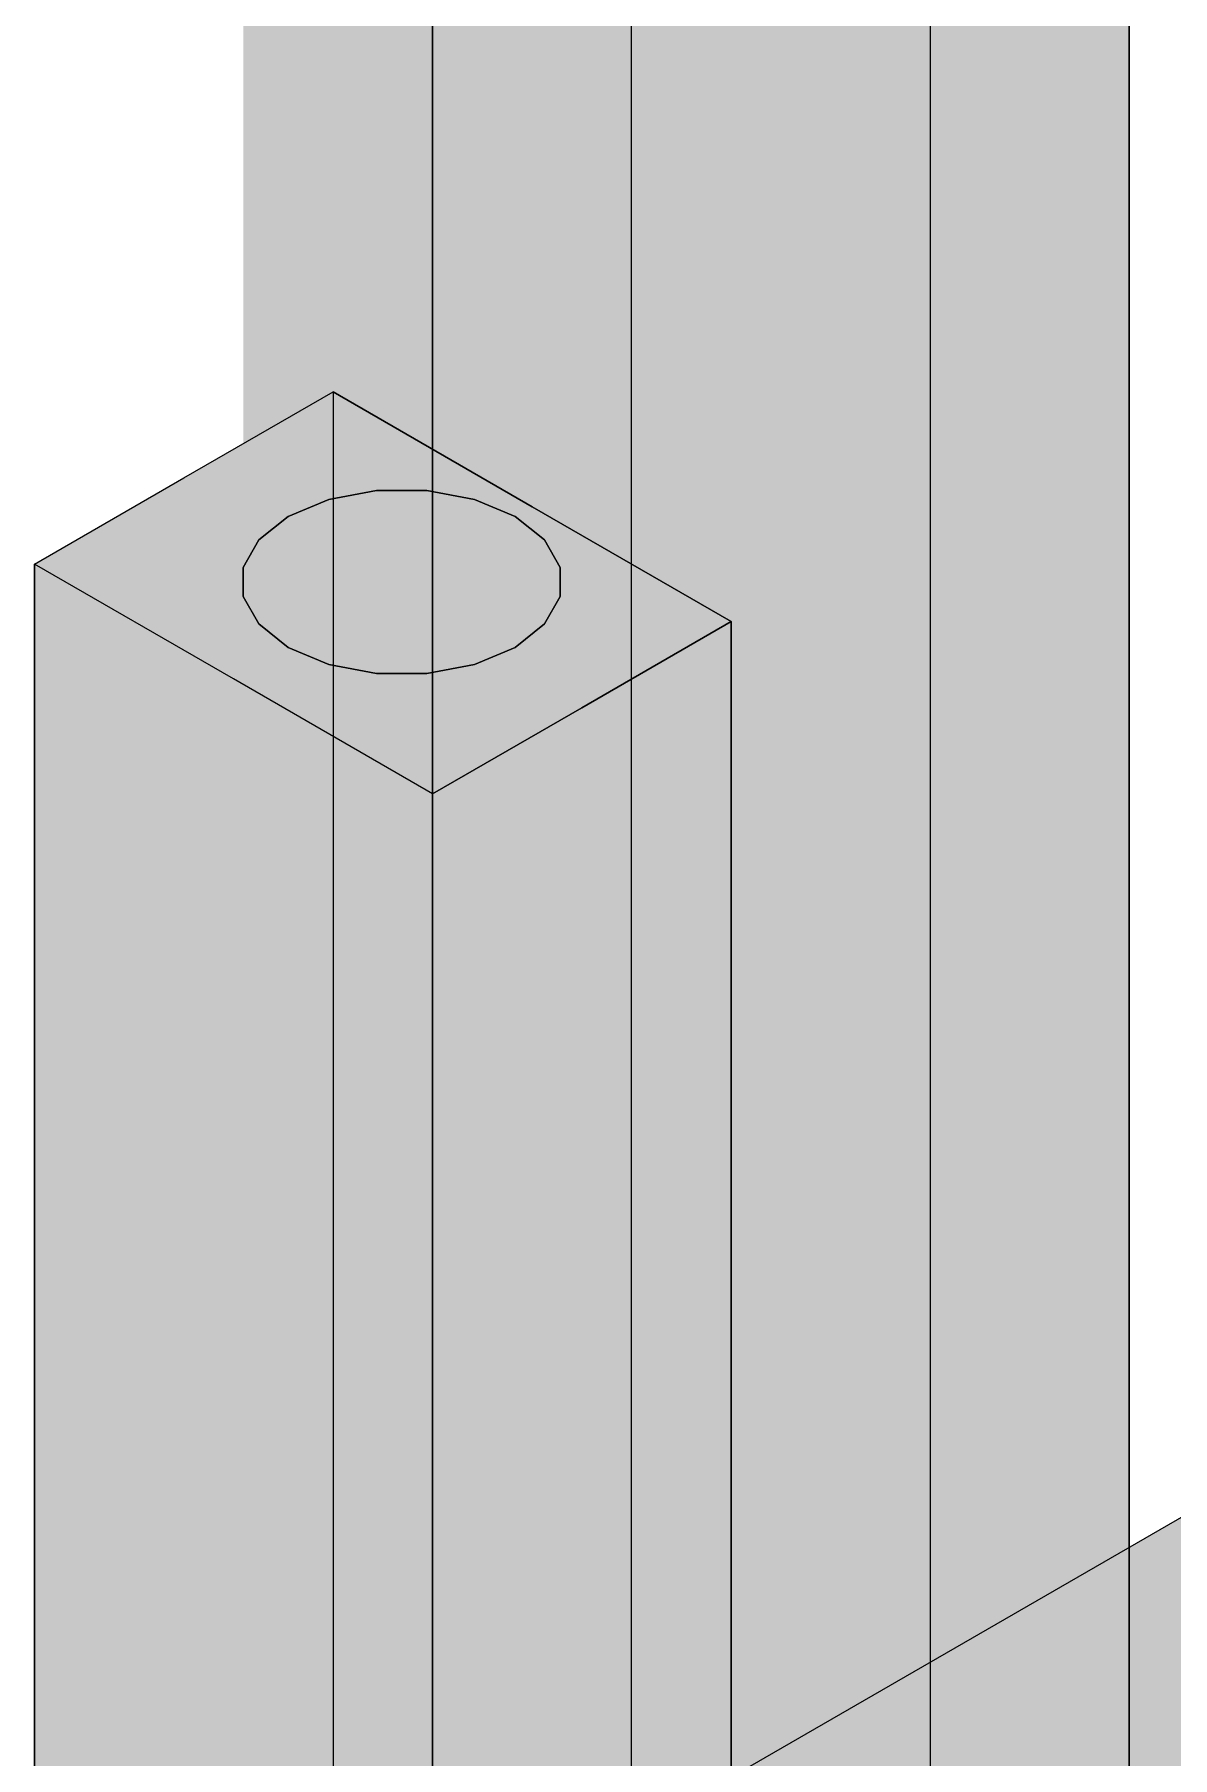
# Model space of a CAD drawing. Header units: metres. Extents: x 0 to 34.2, y 0 to 17.8.
# Drawn here: x 6.227 to 6.722, y 9.302 to 10.052 of the extents above; entities that cross this region are included whole.
import ezdxf

# ---------------------------------------------------------------- set-up
doc = ezdxf.new("R2010")
doc.units = ezdxf.units.M
doc.header["$LTSCALE"] = 0.25
doc.layers.add('ISO-ARISTAS', color=8, linetype='CONTINUOUS')
doc.layers.add('ISO-CONCRETO-SUP', color=254, linetype='CONTINUOUS', true_color=0xe8e8e8)

msp = doc.modelspace()

# ---------------------------------------------------------------- linework, layer by layer
at = {"layer": 'ISO-ARISTAS', "color": 250}
for p, q in [((6.6165, 10.25056), (6.6165, 9.88705)), ((6.6165, 10.25056), (6.6165, 9.88705)), ((6.7031, 9.83705), (6.7031, 10.20056)), ((6.7031, 10.20056), (6.7031, 9.83705)), ((6.39999, 9.76205), (6.39999, 10.12556)), ((6.39999, 10.12556), (6.39999, 9.76205)), ((6.48659, 9.71205), (6.48659, 10.07556)), ((6.48659, 9.71205), (6.48659, 10.07556)), ((6.29174, 9.859), (6.35669, 9.8965)), ((6.29174, 9.859), (6.35669, 9.8965)), ((6.35669, 9.8965), (6.35669, 9.7765)), ((6.44329, 9.8465), (6.35669, 9.8965)), ((6.35669, 9.8965), (6.35669, 9.7765)), ((6.35669, 9.8965), (6.44329, 9.8465)), ((6.6165, 9.88705), (6.6165, 9.52353)), ((6.6165, 9.88705), (6.6165, 9.52353)), ((6.22679, 9.8215), (6.29174, 9.859)), ((6.22679, 9.8215), (6.29174, 9.859)), ((6.35488, 9.84966), (6.33721, 9.84225)), ((6.35488, 9.84966), (6.33721, 9.84225)), ((6.35488, 9.84966), (6.33721, 9.84225)), ((6.33721, 9.84225), (6.35488, 9.84966)), ((6.37565, 9.85356), (6.35488, 9.84966)), ((6.37565, 9.85356), (6.35488, 9.84966)), ((6.37565, 9.85356), (6.35488, 9.84966)), ((6.35488, 9.84966), (6.37565, 9.85356)), ((6.39749, 9.85356), (6.37565, 9.85356)), ((6.39749, 9.85356), (6.37565, 9.85356)), ((6.39749, 9.85356), (6.37565, 9.85356)), ((6.37565, 9.85356), (6.39749, 9.85356)), ((6.41826, 9.84966), (6.39749, 9.85356)), ((6.41826, 9.84966), (6.39749, 9.85356)), ((6.41826, 9.84966), (6.39749, 9.85356)), ((6.39749, 9.85356), (6.41826, 9.84966)), ((6.43593, 9.84225), (6.41826, 9.84966)), ((6.43593, 9.84225), (6.41826, 9.84966)), ((6.43593, 9.84225), (6.41826, 9.84966)), ((6.41826, 9.84966), (6.43593, 9.84225)), ((6.33721, 9.84225), (6.32437, 9.83205)), ((6.33721, 9.84225), (6.32437, 9.83205)), ((6.33721, 9.84225), (6.32437, 9.83205)), ((6.32437, 9.83205), (6.33721, 9.84225)), ((6.44877, 9.83205), (6.43593, 9.84225)), ((6.44877, 9.83205), (6.43593, 9.84225)), ((6.44877, 9.83205), (6.43593, 9.84225)), ((6.43593, 9.84225), (6.44877, 9.83205)), ((6.5299, 9.7965), (6.44329, 9.8465)), ((6.44329, 9.8465), (6.5299, 9.7965)), ((6.7031, 9.47353), (6.7031, 9.83705)), ((6.7031, 9.83705), (6.7031, 9.47353)), ((6.32437, 9.83205), (6.31762, 9.82006)), ((6.32437, 9.83205), (6.31762, 9.82006)), ((6.32437, 9.83205), (6.31762, 9.82006)), ((6.31762, 9.82006), (6.32437, 9.83205)), ((6.45552, 9.82006), (6.44877, 9.83205)), ((6.45552, 9.82006), (6.44877, 9.83205)), ((6.45552, 9.82006), (6.44877, 9.83205)), ((6.44877, 9.83205), (6.45552, 9.82006)), ((6.22679, 9.7015), (6.22679, 9.8215)), ((6.31339, 9.7715), (6.22679, 9.8215)), ((6.22679, 9.8215), (6.22679, 9.7015)), ((6.31339, 9.7715), (6.22679, 9.8215)), ((6.31762, 9.82006), (6.31762, 9.80744)), ((6.31762, 9.82006), (6.31762, 9.80744)), ((6.31762, 9.82006), (6.31762, 9.80744)), ((6.31762, 9.80744), (6.31762, 9.82006)), ((6.45552, 9.80744), (6.45552, 9.82006)), ((6.45552, 9.80744), (6.45552, 9.82006)), ((6.45552, 9.80744), (6.45552, 9.82006)), ((6.45552, 9.82006), (6.45552, 9.80744)), ((6.31762, 9.80744), (6.32437, 9.79545)), ((6.31762, 9.80744), (6.32437, 9.79545)), ((6.31762, 9.80744), (6.32437, 9.79545)), ((6.32437, 9.79545), (6.31762, 9.80744)), ((6.44877, 9.79545), (6.45552, 9.80744)), ((6.44877, 9.79545), (6.45552, 9.80744)), ((6.44877, 9.79545), (6.45552, 9.80744)), ((6.45552, 9.80744), (6.44877, 9.79545)), ((6.46494, 9.759), (6.5299, 9.7965)), ((6.5299, 9.7965), (6.46494, 9.759)), ((6.5299, 9.6765), (6.5299, 9.7965)), ((6.5299, 9.7965), (6.5299, 9.6765)), ((6.32437, 9.79545), (6.33721, 9.78525)), ((6.32437, 9.79545), (6.33721, 9.78525)), ((6.32437, 9.79545), (6.33721, 9.78525)), ((6.33721, 9.78525), (6.32437, 9.79545)), ((6.43593, 9.78525), (6.44877, 9.79545)), ((6.43593, 9.78525), (6.44877, 9.79545)), ((6.43593, 9.78525), (6.44877, 9.79545)), ((6.44877, 9.79545), (6.43593, 9.78525)), ((6.33721, 9.78525), (6.35488, 9.77784)), ((6.33721, 9.78525), (6.35488, 9.77784)), ((6.33721, 9.78525), (6.35488, 9.77784)), ((6.35488, 9.77784), (6.33721, 9.78525)), ((6.41826, 9.77784), (6.43593, 9.78525)), ((6.41826, 9.77784), (6.43593, 9.78525)), ((6.41826, 9.77784), (6.43593, 9.78525)), ((6.43593, 9.78525), (6.41826, 9.77784)), ((6.35488, 9.77784), (6.37565, 9.77394)), ((6.35488, 9.77784), (6.37565, 9.77394)), ((6.35488, 9.77784), (6.37565, 9.77394)), ((6.37565, 9.77394), (6.35488, 9.77784)), ((6.35669, 9.7765), (6.35669, 9.6565)), ((6.35669, 9.7765), (6.35669, 9.6565)), ((6.39749, 9.77394), (6.41826, 9.77784)), ((6.39749, 9.77394), (6.41826, 9.77784)), ((6.39749, 9.77394), (6.41826, 9.77784)), ((6.41826, 9.77784), (6.39749, 9.77394)), ((6.39999, 9.7215), (6.31339, 9.7715)), ((6.39999, 9.7215), (6.31339, 9.7715)), ((6.37565, 9.77394), (6.39749, 9.77394)), ((6.37565, 9.77394), (6.39749, 9.77394)), ((6.37565, 9.77394), (6.39749, 9.77394)), ((6.39749, 9.77394), (6.37565, 9.77394)), ((6.39999, 9.39853), (6.39999, 9.76205)), ((6.39999, 9.76205), (6.39999, 9.39853)), ((6.39999, 9.7215), (6.46494, 9.759)), ((6.46494, 9.759), (6.39999, 9.7215)), ((6.39999, 9.6015), (6.39999, 9.7215)), ((6.39999, 9.6015), (6.39999, 9.7215)), ((6.48659, 9.34853), (6.48659, 9.71205)), ((6.48659, 9.34853), (6.48659, 9.71205)), ((6.22679, 9.5815), (6.22679, 9.7015)), ((6.22679, 9.7015), (6.22679, 9.5815)), ((6.5299, 9.5565), (6.5299, 9.6765)), ((6.5299, 9.6765), (6.5299, 9.5565)), ((6.35669, 9.6565), (6.35669, 9.5365)), ((6.35669, 9.6565), (6.35669, 9.5365)), ((6.39999, 9.4815), (6.39999, 9.6015)), ((6.39999, 9.4815), (6.39999, 9.6015)), ((6.49785, 9.275), (7.06077, 9.6)), ((6.22679, 9.4615), (6.22679, 9.5815)), ((6.22679, 9.5815), (6.22679, 9.4615)), ((6.5299, 9.4365), (6.5299, 9.5565)), ((6.5299, 9.5565), (6.5299, 9.4365)), ((6.35669, 9.5365), (6.35669, 9.4165)), ((6.35669, 9.5365), (6.35669, 9.4165)), ((6.6165, 9.52353), (6.6165, 9.16002)), ((6.6165, 9.52353), (6.6165, 9.16002)), ((6.39999, 9.3615), (6.39999, 9.4815)), ((6.39999, 9.3615), (6.39999, 9.4815)), ((6.7031, 9.11002), (6.7031, 9.47353)), ((6.7031, 9.47353), (6.7031, 9.11002)), ((6.22679, 9.3415), (6.22679, 9.4615)), ((6.22679, 9.4615), (6.22679, 9.3415)), ((6.5299, 9.3165), (6.5299, 9.4365)), ((6.5299, 9.4365), (6.5299, 9.3165)), ((6.35669, 9.4165), (6.35669, 9.2965)), ((6.35669, 9.4165), (6.35669, 9.2965)), ((6.39999, 9.03502), (6.39999, 9.39853)), ((6.39999, 9.39853), (6.39999, 9.03502)), ((6.39999, 9.2415), (6.39999, 9.3615)), ((6.39999, 9.2415), (6.39999, 9.3615)), ((6.48659, 8.98502), (6.48659, 9.34853)), ((6.48659, 8.98502), (6.48659, 9.34853)), ((6.22679, 9.2215), (6.22679, 9.3415)), ((6.22679, 9.3415), (6.22679, 9.2215)), ((6.5299, 9.1965), (6.5299, 9.3165)), ((6.5299, 9.3165), (6.5299, 9.1965))]:
    msp.add_line(p, q, dxfattribs=at)
at = {"layer": 'ISO-CONCRETO-SUP', "true_color": 0x575d65}
for points in [[(6.6165, 9.88705), (6.39999, 9.76205), (6.6165, 10.25056), (6.39999, 10.12556)], [(6.7031, 9.83705), (6.48659, 9.71205), (6.7031, 10.20056), (6.48659, 10.07556)], [(6.6165, 9.52353), (6.39999, 9.39853), (6.6165, 9.88705), (6.39999, 9.76205)], [(6.7031, 9.47353), (6.48659, 9.34853), (6.7031, 9.83705), (6.48659, 9.71205)], [(6.6165, 9.16002), (6.39999, 9.03502), (6.6165, 9.52353), (6.39999, 9.39853)], [(6.7031, 9.11002), (6.48659, 8.98502), (6.7031, 9.47353), (6.48659, 9.34853)]]:
    msp.add_solid(points, dxfattribs=at)
at = {"layer": 'ISO-CONCRETO-SUP', "true_color": 0x616771}
for points in [[(6.6165, 9.88705), (6.7031, 9.83705), (6.6165, 10.25056), (6.7031, 10.20056)], [(6.39999, 9.76205), (6.48659, 9.71205), (6.39999, 10.12556), (6.48659, 10.07556)], [(6.6165, 9.52353), (6.7031, 9.47353), (6.6165, 9.88705), (6.7031, 9.83705)], [(6.39999, 9.39853), (6.48659, 9.34853), (6.39999, 9.76205), (6.48659, 9.71205)], [(6.6165, 9.16002), (6.7031, 9.11002), (6.6165, 9.52353), (6.7031, 9.47353)], [(6.39999, 9.03502), (6.48659, 8.98502), (6.39999, 9.39853), (6.48659, 9.34853)]]:
    msp.add_solid(points, dxfattribs=at)
at = {"layer": 'ISO-CONCRETO-SUP', "true_color": 0x88a2bb}
for points in [[(6.35488, 10.13566), (6.33721, 10.12825), (6.35488, 10.04033), (6.33721, 10.03292)], [(6.41826, 10.06384), (6.43593, 10.07125), (6.41826, 9.9685), (6.43593, 9.97592)], [(6.35488, 10.04033), (6.33721, 10.03292), (6.35488, 9.945), (6.33721, 9.93758)], [(6.41826, 9.9685), (6.43593, 9.97592), (6.41826, 9.87317), (6.43593, 9.88058)], [(6.35488, 9.945), (6.33721, 9.93758), (6.35488, 9.84966), (6.33721, 9.84225)], [(6.41826, 9.87317), (6.43593, 9.88058), (6.41826, 9.77784), (6.43593, 9.78525)], [(6.35488, 9.84966), (6.33721, 9.84225), (6.35488, 9.74966), (6.33721, 9.74225)], [(6.41826, 9.77784), (6.43593, 9.78525), (6.41826, 9.67784), (6.43593, 9.68525)], [(6.35488, 9.74966), (6.33721, 9.74225), (6.35488, 9.64966), (6.33721, 9.64225)], [(6.41826, 9.67784), (6.43593, 9.68525), (6.41826, 9.57784), (6.43593, 9.58525)], [(6.35488, 9.64966), (6.33721, 9.64225), (6.35488, 9.54966), (6.33721, 9.54225)], [(6.41826, 9.57784), (6.43593, 9.58525), (6.41826, 9.47784), (6.43593, 9.48525)], [(6.35488, 9.54966), (6.33721, 9.54225), (6.35488, 9.44966), (6.33721, 9.44225)], [(6.41826, 9.47784), (6.43593, 9.48525), (6.41826, 9.37784), (6.43593, 9.38525)], [(6.35488, 9.44966), (6.33721, 9.44225), (6.35488, 9.34966), (6.33721, 9.34225)], [(6.41826, 9.37784), (6.43593, 9.38525), (6.41826, 9.27784), (6.43593, 9.28525)], [(6.35488, 9.34966), (6.33721, 9.34225), (6.35488, 9.24966), (6.33721, 9.24225)]]:
    msp.add_solid(points, dxfattribs=at)
at = {"layer": 'ISO-CONCRETO-SUP', "true_color": 0x92aec8}
for points in [[(6.37565, 10.13956), (6.35488, 10.13566), (6.37565, 10.04423), (6.35488, 10.04033)], [(6.39749, 10.05994), (6.41826, 10.06384), (6.39749, 9.96461), (6.41826, 9.9685)], [(6.37565, 10.04423), (6.35488, 10.04033), (6.37565, 9.94889), (6.35488, 9.945)], [(6.39749, 9.96461), (6.41826, 9.9685), (6.39749, 9.86927), (6.41826, 9.87317)], [(6.37565, 9.94889), (6.35488, 9.945), (6.37565, 9.85356), (6.35488, 9.84966)], [(6.39749, 9.86927), (6.41826, 9.87317), (6.39749, 9.77394), (6.41826, 9.77784)], [(6.37565, 9.85356), (6.35488, 9.84966), (6.37565, 9.75356), (6.35488, 9.74966)], [(6.39749, 9.77394), (6.41826, 9.77784), (6.39749, 9.67394), (6.41826, 9.67784)], [(6.37565, 9.75356), (6.35488, 9.74966), (6.37565, 9.65356), (6.35488, 9.64966)], [(6.39749, 9.67394), (6.41826, 9.67784), (6.39749, 9.57394), (6.41826, 9.57784)], [(6.37565, 9.65356), (6.35488, 9.64966), (6.37565, 9.55356), (6.35488, 9.54966)], [(6.39749, 9.57394), (6.41826, 9.57784), (6.39749, 9.47394), (6.41826, 9.47784)], [(6.37565, 9.55356), (6.35488, 9.54966), (6.37565, 9.45356), (6.35488, 9.44966)], [(6.39749, 9.47394), (6.41826, 9.47784), (6.39749, 9.37394), (6.41826, 9.37784)], [(6.37565, 9.45356), (6.35488, 9.44966), (6.37565, 9.35356), (6.35488, 9.34966)], [(6.39749, 9.37394), (6.41826, 9.37784), (6.39749, 9.27394), (6.41826, 9.27784)], [(6.37565, 9.35356), (6.35488, 9.34966), (6.37565, 9.25356), (6.35488, 9.24966)]]:
    msp.add_solid(points, dxfattribs=at)
at = {"layer": 'ISO-CONCRETO-SUP', "true_color": 0x98b5d0}
for points in [[(6.39749, 10.13956), (6.37565, 10.13956), (6.39749, 10.04423), (6.37565, 10.04423)], [(6.37565, 10.05994), (6.39749, 10.05994), (6.37565, 9.96461), (6.39749, 9.96461)], [(6.39749, 10.04423), (6.37565, 10.04423), (6.39749, 9.94889), (6.37565, 9.94889)], [(6.37565, 9.96461), (6.39749, 9.96461), (6.37565, 9.86927), (6.39749, 9.86927)], [(6.39749, 9.94889), (6.37565, 9.94889), (6.39749, 9.85356), (6.37565, 9.85356)], [(6.37565, 9.86927), (6.39749, 9.86927), (6.37565, 9.77394), (6.39749, 9.77394)], [(6.39749, 9.85356), (6.37565, 9.85356), (6.39749, 9.75356), (6.37565, 9.75356)], [(6.37565, 9.77394), (6.39749, 9.77394), (6.37565, 9.67394), (6.39749, 9.67394)], [(6.39749, 9.75356), (6.37565, 9.75356), (6.39749, 9.65356), (6.37565, 9.65356)], [(6.37565, 9.67394), (6.39749, 9.67394), (6.37565, 9.57394), (6.39749, 9.57394)], [(6.39749, 9.65356), (6.37565, 9.65356), (6.39749, 9.55356), (6.37565, 9.55356)], [(6.37565, 9.57394), (6.39749, 9.57394), (6.37565, 9.47394), (6.39749, 9.47394)], [(6.39749, 9.55356), (6.37565, 9.55356), (6.39749, 9.45356), (6.37565, 9.45356)], [(6.37565, 9.47394), (6.39749, 9.47394), (6.37565, 9.37394), (6.39749, 9.37394)], [(6.39749, 9.45356), (6.37565, 9.45356), (6.39749, 9.35356), (6.37565, 9.35356)], [(6.37565, 9.37394), (6.39749, 9.37394), (6.37565, 9.27394), (6.39749, 9.27394)], [(6.39749, 9.35356), (6.37565, 9.35356), (6.39749, 9.25356), (6.37565, 9.25356)]]:
    msp.add_solid(points, dxfattribs=at)
at = {"layer": 'ISO-CONCRETO-SUP', "true_color": 0x99b6d1}
for points in [[(6.41826, 10.13566), (6.39749, 10.13956), (6.41826, 10.04033), (6.39749, 10.04423)], [(6.35488, 10.06384), (6.37565, 10.05994), (6.35488, 9.9685), (6.37565, 9.96461)], [(6.41826, 10.04033), (6.39749, 10.04423), (6.41826, 9.945), (6.39749, 9.94889)], [(6.35488, 9.9685), (6.37565, 9.96461), (6.35488, 9.87317), (6.37565, 9.86927)], [(6.41826, 9.945), (6.39749, 9.94889), (6.41826, 9.84966), (6.39749, 9.85356)], [(6.35488, 9.87317), (6.37565, 9.86927), (6.35488, 9.77784), (6.37565, 9.77394)], [(6.41826, 9.84966), (6.39749, 9.85356), (6.41826, 9.74966), (6.39749, 9.75356)], [(6.35488, 9.77784), (6.37565, 9.77394), (6.35488, 9.67784), (6.37565, 9.67394)], [(6.41826, 9.74966), (6.39749, 9.75356), (6.41826, 9.64966), (6.39749, 9.65356)], [(6.35488, 9.67784), (6.37565, 9.67394), (6.35488, 9.57784), (6.37565, 9.57394)], [(6.41826, 9.64966), (6.39749, 9.65356), (6.41826, 9.54966), (6.39749, 9.55356)], [(6.35488, 9.57784), (6.37565, 9.57394), (6.35488, 9.47784), (6.37565, 9.47394)], [(6.41826, 9.54966), (6.39749, 9.55356), (6.41826, 9.44966), (6.39749, 9.45356)], [(6.35488, 9.47784), (6.37565, 9.47394), (6.35488, 9.37784), (6.37565, 9.37394)], [(6.41826, 9.44966), (6.39749, 9.45356), (6.41826, 9.34966), (6.39749, 9.35356)], [(6.35488, 9.37784), (6.37565, 9.37394), (6.35488, 9.27784), (6.37565, 9.27394)], [(6.41826, 9.34966), (6.39749, 9.35356), (6.41826, 9.24966), (6.39749, 9.25356)]]:
    msp.add_solid(points, dxfattribs=at)
at = {"layer": 'ISO-CONCRETO-SUP', "true_color": 0x95b1cc}
for points in [[(6.43593, 10.12825), (6.41826, 10.13566), (6.43593, 10.03292), (6.41826, 10.04033)], [(6.33721, 10.07125), (6.35488, 10.06384), (6.33721, 9.97592), (6.35488, 9.9685)], [(6.43593, 10.03292), (6.41826, 10.04033), (6.43593, 9.93758), (6.41826, 9.945)], [(6.33721, 9.97592), (6.35488, 9.9685), (6.33721, 9.88058), (6.35488, 9.87317)], [(6.43593, 9.93758), (6.41826, 9.945), (6.43593, 9.84225), (6.41826, 9.84966)], [(6.33721, 9.88058), (6.35488, 9.87317), (6.33721, 9.78525), (6.35488, 9.77784)], [(6.43593, 9.84225), (6.41826, 9.84966), (6.43593, 9.74225), (6.41826, 9.74966)], [(6.33721, 9.78525), (6.35488, 9.77784), (6.33721, 9.68525), (6.35488, 9.67784)], [(6.43593, 9.74225), (6.41826, 9.74966), (6.43593, 9.64225), (6.41826, 9.64966)], [(6.33721, 9.68525), (6.35488, 9.67784), (6.33721, 9.58525), (6.35488, 9.57784)], [(6.43593, 9.64225), (6.41826, 9.64966), (6.43593, 9.54225), (6.41826, 9.54966)], [(6.33721, 9.58525), (6.35488, 9.57784), (6.33721, 9.48525), (6.35488, 9.47784)], [(6.43593, 9.54225), (6.41826, 9.54966), (6.43593, 9.44225), (6.41826, 9.44966)], [(6.33721, 9.48525), (6.35488, 9.47784), (6.33721, 9.38525), (6.35488, 9.37784)], [(6.43593, 9.44225), (6.41826, 9.44966), (6.43593, 9.34225), (6.41826, 9.34966)], [(6.33721, 9.38525), (6.35488, 9.37784), (6.33721, 9.28525), (6.35488, 9.27784)], [(6.43593, 9.34225), (6.41826, 9.34966), (6.43593, 9.24225), (6.41826, 9.24966)]]:
    msp.add_solid(points, dxfattribs=at)
at = {"layer": 'ISO-CONCRETO-SUP', "true_color": 0x7c93a9}
for points in [[(6.33721, 10.12825), (6.32437, 10.11805), (6.33721, 10.03292), (6.32437, 10.02271)], [(6.43593, 10.07125), (6.44877, 10.08145), (6.43593, 9.97592), (6.44877, 9.98612)], [(6.33721, 10.03292), (6.32437, 10.02271), (6.33721, 9.93758), (6.32437, 9.92738)], [(6.43593, 9.97592), (6.44877, 9.98612), (6.43593, 9.88058), (6.44877, 9.89079)], [(6.33721, 9.93758), (6.32437, 9.92738), (6.33721, 9.84225), (6.32437, 9.83205)], [(6.43593, 9.88058), (6.44877, 9.89079), (6.43593, 9.78525), (6.44877, 9.79545)], [(6.33721, 9.84225), (6.32437, 9.83205), (6.33721, 9.74225), (6.32437, 9.73205)], [(6.43593, 9.78525), (6.44877, 9.79545), (6.43593, 9.68525), (6.44877, 9.69545)], [(6.33721, 9.74225), (6.32437, 9.73205), (6.33721, 9.64225), (6.32437, 9.63205)], [(6.43593, 9.68525), (6.44877, 9.69545), (6.43593, 9.58525), (6.44877, 9.59545)], [(6.33721, 9.64225), (6.32437, 9.63205), (6.33721, 9.54225), (6.32437, 9.53205)], [(6.43593, 9.58525), (6.44877, 9.59545), (6.43593, 9.48525), (6.44877, 9.49545)], [(6.33721, 9.54225), (6.32437, 9.53205), (6.33721, 9.44225), (6.32437, 9.43205)], [(6.43593, 9.48525), (6.44877, 9.49545), (6.43593, 9.38525), (6.44877, 9.39545)], [(6.33721, 9.44225), (6.32437, 9.43205), (6.33721, 9.34225), (6.32437, 9.33205)], [(6.43593, 9.38525), (6.44877, 9.39545), (6.43593, 9.28525), (6.44877, 9.29545)], [(6.33721, 9.34225), (6.32437, 9.33205), (6.33721, 9.24225), (6.32437, 9.23205)]]:
    msp.add_solid(points, dxfattribs=at)
at = {"layer": 'ISO-CONCRETO-SUP', "true_color": 0x8da7c1}
for points in [[(6.44877, 10.11805), (6.43593, 10.12825), (6.44877, 10.02271), (6.43593, 10.03292)], [(6.32437, 10.08145), (6.33721, 10.07125), (6.32437, 9.98612), (6.33721, 9.97592)], [(6.44877, 10.02271), (6.43593, 10.03292), (6.44877, 9.92738), (6.43593, 9.93758)], [(6.32437, 9.98612), (6.33721, 9.97592), (6.32437, 9.89079), (6.33721, 9.88058)], [(6.44877, 9.92738), (6.43593, 9.93758), (6.44877, 9.83205), (6.43593, 9.84225)], [(6.32437, 9.89079), (6.33721, 9.88058), (6.32437, 9.79545), (6.33721, 9.78525)], [(6.44877, 9.83205), (6.43593, 9.84225), (6.44877, 9.73205), (6.43593, 9.74225)], [(6.32437, 9.79545), (6.33721, 9.78525), (6.32437, 9.69545), (6.33721, 9.68525)], [(6.44877, 9.73205), (6.43593, 9.74225), (6.44877, 9.63205), (6.43593, 9.64225)], [(6.32437, 9.69545), (6.33721, 9.68525), (6.32437, 9.59545), (6.33721, 9.58525)], [(6.44877, 9.63205), (6.43593, 9.64225), (6.44877, 9.53205), (6.43593, 9.54225)], [(6.32437, 9.59545), (6.33721, 9.58525), (6.32437, 9.49545), (6.33721, 9.48525)], [(6.44877, 9.53205), (6.43593, 9.54225), (6.44877, 9.43205), (6.43593, 9.44225)], [(6.32437, 9.49545), (6.33721, 9.48525), (6.32437, 9.39545), (6.33721, 9.38525)], [(6.44877, 9.43205), (6.43593, 9.44225), (6.44877, 9.33205), (6.43593, 9.34225)], [(6.32437, 9.39545), (6.33721, 9.38525), (6.32437, 9.29545), (6.33721, 9.28525)], [(6.44877, 9.33205), (6.43593, 9.34225), (6.44877, 9.23205), (6.43593, 9.24225)]]:
    msp.add_solid(points, dxfattribs=at)
at = {"layer": 'ISO-CONCRETO-SUP', "true_color": 0x6d8195}
for points in [[(6.32437, 10.11805), (6.31762, 10.10606), (6.32437, 10.02271), (6.31762, 10.01072)], [(6.44877, 10.08145), (6.45552, 10.09344), (6.44877, 9.98612), (6.45552, 9.99811)], [(6.32437, 10.02271), (6.31762, 10.01072), (6.32437, 9.92738), (6.31762, 9.91539)], [(6.44877, 9.98612), (6.45552, 9.99811), (6.44877, 9.89079), (6.45552, 9.90278)], [(6.32437, 9.92738), (6.31762, 9.91539), (6.32437, 9.83205), (6.31762, 9.82006)], [(6.44877, 9.89079), (6.45552, 9.90278), (6.44877, 9.79545), (6.45552, 9.80744)], [(6.32437, 9.83205), (6.31762, 9.82006), (6.32437, 9.73205), (6.31762, 9.72006)], [(6.44877, 9.79545), (6.45552, 9.80744), (6.44877, 9.69545), (6.45552, 9.70744)], [(6.32437, 9.73205), (6.31762, 9.72006), (6.32437, 9.63205), (6.31762, 9.62006)], [(6.44877, 9.69545), (6.45552, 9.70744), (6.44877, 9.59545), (6.45552, 9.60744)], [(6.32437, 9.63205), (6.31762, 9.62006), (6.32437, 9.53205), (6.31762, 9.52006)], [(6.44877, 9.59545), (6.45552, 9.60744), (6.44877, 9.49545), (6.45552, 9.50744)], [(6.32437, 9.53205), (6.31762, 9.52006), (6.32437, 9.43205), (6.31762, 9.42006)], [(6.44877, 9.49545), (6.45552, 9.50744), (6.44877, 9.39545), (6.45552, 9.40744)], [(6.32437, 9.43205), (6.31762, 9.42006), (6.32437, 9.33205), (6.31762, 9.32006)], [(6.44877, 9.39545), (6.45552, 9.40744), (6.44877, 9.29545), (6.45552, 9.30744)], [(6.32437, 9.33205), (6.31762, 9.32006), (6.32437, 9.23205), (6.31762, 9.22006)], [(6.44877, 9.29545), (6.45552, 9.30744), (6.44877, 9.19545), (6.45552, 9.20744)]]:
    msp.add_solid(points, dxfattribs=at)
at = {"layer": 'ISO-CONCRETO-SUP', "true_color": 0x8199b0}
for points in [[(6.45552, 10.10606), (6.44877, 10.11805), (6.45552, 10.01072), (6.44877, 10.02271)], [(6.31762, 10.09344), (6.32437, 10.08145), (6.31762, 9.99811), (6.32437, 9.98612)], [(6.45552, 10.01072), (6.44877, 10.02271), (6.45552, 9.91539), (6.44877, 9.92738)], [(6.31762, 9.99811), (6.32437, 9.98612), (6.31762, 9.90278), (6.32437, 9.89079)], [(6.45552, 9.91539), (6.44877, 9.92738), (6.45552, 9.82006), (6.44877, 9.83205)], [(6.31762, 9.90278), (6.32437, 9.89079), (6.31762, 9.80744), (6.32437, 9.79545)], [(6.45552, 9.82006), (6.44877, 9.83205), (6.45552, 9.72006), (6.44877, 9.73205)], [(6.31762, 9.80744), (6.32437, 9.79545), (6.31762, 9.70744), (6.32437, 9.69545)], [(6.45552, 9.72006), (6.44877, 9.73205), (6.45552, 9.62006), (6.44877, 9.63205)], [(6.31762, 9.70744), (6.32437, 9.69545), (6.31762, 9.60744), (6.32437, 9.59545)], [(6.45552, 9.62006), (6.44877, 9.63205), (6.45552, 9.52006), (6.44877, 9.53205)], [(6.31762, 9.60744), (6.32437, 9.59545), (6.31762, 9.50744), (6.32437, 9.49545)], [(6.45552, 9.52006), (6.44877, 9.53205), (6.45552, 9.42006), (6.44877, 9.43205)], [(6.31762, 9.50744), (6.32437, 9.49545), (6.31762, 9.40744), (6.32437, 9.39545)], [(6.45552, 9.42006), (6.44877, 9.43205), (6.45552, 9.32006), (6.44877, 9.33205)], [(6.31762, 9.40744), (6.32437, 9.39545), (6.31762, 9.30744), (6.32437, 9.29545)], [(6.45552, 9.32006), (6.44877, 9.33205), (6.45552, 9.22006), (6.44877, 9.23205)], [(6.31762, 9.30744), (6.32437, 9.29545), (6.31762, 9.20744), (6.32437, 9.19545)]]:
    msp.add_solid(points, dxfattribs=at)
at = {"layer": 'ISO-CONCRETO-SUP', "true_color": 0x687c8e}
for points in [[(6.31762, 10.10606), (6.31762, 10.09344), (6.31762, 10.01072), (6.31762, 9.99811)], [(6.45552, 10.09344), (6.45552, 10.10606), (6.45552, 9.99811), (6.45552, 10.01072)], [(6.31762, 10.01072), (6.31762, 9.99811), (6.31762, 9.91539), (6.31762, 9.90278)], [(6.45552, 9.99811), (6.45552, 10.01072), (6.45552, 9.90278), (6.45552, 9.91539)], [(6.31762, 9.91539), (6.31762, 9.90278), (6.31762, 9.82006), (6.31762, 9.80744)], [(6.45552, 9.90278), (6.45552, 9.91539), (6.45552, 9.80744), (6.45552, 9.82006)], [(6.31762, 9.82006), (6.31762, 9.80744), (6.31762, 9.72006), (6.31762, 9.70744)], [(6.45552, 9.80744), (6.45552, 9.82006), (6.45552, 9.70744), (6.45552, 9.72006)], [(6.31762, 9.72006), (6.31762, 9.70744), (6.31762, 9.62006), (6.31762, 9.60744)], [(6.45552, 9.70744), (6.45552, 9.72006), (6.45552, 9.60744), (6.45552, 9.62006)], [(6.31762, 9.62006), (6.31762, 9.60744), (6.31762, 9.52006), (6.31762, 9.50744)], [(6.45552, 9.60744), (6.45552, 9.62006), (6.45552, 9.50744), (6.45552, 9.52006)], [(6.31762, 9.52006), (6.31762, 9.50744), (6.31762, 9.42006), (6.31762, 9.40744)], [(6.45552, 9.50744), (6.45552, 9.52006), (6.45552, 9.40744), (6.45552, 9.42006)], [(6.31762, 9.42006), (6.31762, 9.40744), (6.31762, 9.32006), (6.31762, 9.30744)], [(6.45552, 9.40744), (6.45552, 9.42006), (6.45552, 9.30744), (6.45552, 9.32006)], [(6.31762, 9.32006), (6.31762, 9.30744), (6.31762, 9.22006), (6.31762, 9.20744)], [(6.45552, 9.30744), (6.45552, 9.32006), (6.45552, 9.20744), (6.45552, 9.22006)]]:
    msp.add_solid(points, dxfattribs=at)
at = {"layer": 'ISO-CONCRETO-SUP', "true_color": 0x9f9f9b}
for points in [[(6.35669, 9.7765), (6.29174, 9.739), (6.35669, 9.8965), (6.29174, 9.859)], [(6.29174, 9.739), (6.22679, 9.7015), (6.29174, 9.859), (6.22679, 9.8215)], [(6.5299, 9.6765), (6.46494, 9.639), (6.5299, 9.7965), (6.46494, 9.759)], [(6.35669, 9.6565), (6.29174, 9.619), (6.35669, 9.7765), (6.29174, 9.739)], [(6.46494, 9.639), (6.39999, 9.6015), (6.46494, 9.759), (6.39999, 9.7215)], [(6.29174, 9.619), (6.22679, 9.5815), (6.29174, 9.739), (6.22679, 9.7015)], [(6.5299, 9.5565), (6.46494, 9.519), (6.5299, 9.6765), (6.46494, 9.639)], [(6.35669, 9.5365), (6.29174, 9.499), (6.35669, 9.6565), (6.29174, 9.619)], [(6.46494, 9.519), (6.39999, 9.4815), (6.46494, 9.639), (6.39999, 9.6015)], [(6.29174, 9.499), (6.22679, 9.4615), (6.29174, 9.619), (6.22679, 9.5815)], [(6.5299, 9.4365), (6.46494, 9.399), (6.5299, 9.5565), (6.46494, 9.519)], [(6.35669, 9.4165), (6.29174, 9.379), (6.35669, 9.5365), (6.29174, 9.499)], [(6.46494, 9.399), (6.39999, 9.3615), (6.46494, 9.519), (6.39999, 9.4815)], [(6.29174, 9.379), (6.22679, 9.3415), (6.29174, 9.499), (6.22679, 9.4615)], [(6.5299, 9.3165), (6.46494, 9.279), (6.5299, 9.4365), (6.46494, 9.399)], [(6.35669, 9.2965), (6.29174, 9.259), (6.35669, 9.4165), (6.29174, 9.379)], [(6.46494, 9.279), (6.39999, 9.2415), (6.46494, 9.399), (6.39999, 9.3615)], [(6.29174, 9.259), (6.22679, 9.2215), (6.29174, 9.379), (6.22679, 9.3415)], [(6.5299, 9.1965), (6.46494, 9.159), (6.5299, 9.3165), (6.46494, 9.279)]]:
    msp.add_solid(points, dxfattribs=at)
at = {"layer": 'ISO-CONCRETO-SUP', "true_color": 0xc5c5c0}
for points in [[(6.35669, 9.8965), (6.44329, 9.8465), (6.29174, 9.859), (6.37834, 9.809)], [(6.29174, 9.859), (6.37834, 9.809), (6.22679, 9.8215), (6.31339, 9.7715)], [(6.44329, 9.8465), (6.5299, 9.7965), (6.37834, 9.809), (6.46494, 9.759)], [(6.37834, 9.809), (6.46494, 9.759), (6.31339, 9.7715), (6.39999, 9.7215)]]:
    msp.add_solid(points, dxfattribs=at)
at = {"layer": 'ISO-CONCRETO-SUP', "true_color": 0xb2b2ad}
for points in [[(6.35669, 9.7765), (6.44329, 9.7265), (6.35669, 9.8965), (6.44329, 9.8465)], [(6.44329, 9.7265), (6.5299, 9.6765), (6.44329, 9.8465), (6.5299, 9.7965)], [(6.22679, 9.7015), (6.31339, 9.6515), (6.22679, 9.8215), (6.31339, 9.7715)], [(6.35669, 9.6565), (6.44329, 9.6065), (6.35669, 9.7765), (6.44329, 9.7265)], [(6.31339, 9.6515), (6.39999, 9.6015), (6.31339, 9.7715), (6.39999, 9.7215)], [(6.44329, 9.6065), (6.5299, 9.5565), (6.44329, 9.7265), (6.5299, 9.6765)], [(6.22679, 9.5815), (6.31339, 9.5315), (6.22679, 9.7015), (6.31339, 9.6515)], [(6.35669, 9.5365), (6.44329, 9.4865), (6.35669, 9.6565), (6.44329, 9.6065)], [(6.31339, 9.5315), (6.39999, 9.4815), (6.31339, 9.6515), (6.39999, 9.6015)], [(6.44329, 9.4865), (6.5299, 9.4365), (6.44329, 9.6065), (6.5299, 9.5565)], [(6.22679, 9.4615), (6.31339, 9.4115), (6.22679, 9.5815), (6.31339, 9.5315)], [(6.35669, 9.4165), (6.44329, 9.3665), (6.35669, 9.5365), (6.44329, 9.4865)], [(6.31339, 9.4115), (6.39999, 9.3615), (6.31339, 9.5315), (6.39999, 9.4815)], [(6.44329, 9.3665), (6.5299, 9.3165), (6.44329, 9.4865), (6.5299, 9.4365)], [(6.22679, 9.3415), (6.31339, 9.2915), (6.22679, 9.4615), (6.31339, 9.4115)], [(6.35669, 9.2965), (6.44329, 9.2465), (6.35669, 9.4165), (6.44329, 9.3665)], [(6.31339, 9.2915), (6.39999, 9.2415), (6.31339, 9.4115), (6.39999, 9.3615)], [(6.44329, 9.2465), (6.5299, 9.1965), (6.44329, 9.3665), (6.5299, 9.3165)], [(6.22679, 9.2215), (6.31339, 9.1715), (6.22679, 9.3415), (6.31339, 9.2915)]]:
    msp.add_solid(points, dxfattribs=at)
at = {"layer": 'ISO-CONCRETO-SUP', "true_color": 0xa1c0dd}
for points in [[(6.38657, 9.81375), (6.35488, 9.84966), (6.33721, 9.84225)], [(6.38657, 9.81375), (6.35488, 9.84966), (6.33721, 9.84225)], [(6.38657, 9.81375), (6.37565, 9.85356), (6.35488, 9.84966)], [(6.38657, 9.81375), (6.37565, 9.85356), (6.35488, 9.84966)], [(6.38657, 9.81375), (6.39749, 9.85356), (6.37565, 9.85356)], [(6.38657, 9.81375), (6.39749, 9.85356), (6.37565, 9.85356)], [(6.38657, 9.81375), (6.41826, 9.84966), (6.39749, 9.85356)], [(6.38657, 9.81375), (6.41826, 9.84966), (6.39749, 9.85356)], [(6.38657, 9.81375), (6.43593, 9.84225), (6.41826, 9.84966)], [(6.38657, 9.81375), (6.43593, 9.84225), (6.41826, 9.84966)], [(6.38657, 9.81375), (6.33721, 9.84225), (6.32437, 9.83205)], [(6.38657, 9.81375), (6.33721, 9.84225), (6.32437, 9.83205)], [(6.38657, 9.81375), (6.44877, 9.83205), (6.43593, 9.84225)], [(6.38657, 9.81375), (6.44877, 9.83205), (6.43593, 9.84225)], [(6.38657, 9.81375), (6.32437, 9.83205), (6.31762, 9.82006)], [(6.38657, 9.81375), (6.32437, 9.83205), (6.31762, 9.82006)], [(6.38657, 9.81375), (6.45552, 9.82006), (6.44877, 9.83205)], [(6.38657, 9.81375), (6.45552, 9.82006), (6.44877, 9.83205)], [(6.38657, 9.81375), (6.31762, 9.82006), (6.31762, 9.80744)], [(6.38657, 9.81375), (6.31762, 9.82006), (6.31762, 9.80744)], [(6.38657, 9.81375), (6.45552, 9.80744), (6.45552, 9.82006)], [(6.38657, 9.81375), (6.45552, 9.80744), (6.45552, 9.82006)], [(6.38657, 9.81375), (6.31762, 9.80744), (6.32437, 9.79545)], [(6.38657, 9.81375), (6.31762, 9.80744), (6.32437, 9.79545)], [(6.38657, 9.81375), (6.32437, 9.79545), (6.33721, 9.78525)], [(6.38657, 9.81375), (6.32437, 9.79545), (6.33721, 9.78525)], [(6.38657, 9.81375), (6.33721, 9.78525), (6.35488, 9.77784)], [(6.38657, 9.81375), (6.33721, 9.78525), (6.35488, 9.77784)], [(6.38657, 9.81375), (6.35488, 9.77784), (6.37565, 9.77394)], [(6.38657, 9.81375), (6.35488, 9.77784), (6.37565, 9.77394)], [(6.38657, 9.81375), (6.37565, 9.77394), (6.39749, 9.77394)], [(6.38657, 9.81375), (6.37565, 9.77394), (6.39749, 9.77394)], [(6.38657, 9.81375), (6.44877, 9.79545), (6.45552, 9.80744)], [(6.38657, 9.81375), (6.43593, 9.78525), (6.44877, 9.79545)], [(6.38657, 9.81375), (6.41826, 9.77784), (6.43593, 9.78525)], [(6.38657, 9.81375), (6.39749, 9.77394), (6.41826, 9.77784)], [(6.38657, 9.81375), (6.44877, 9.79545), (6.45552, 9.80744)], [(6.38657, 9.81375), (6.43593, 9.78525), (6.44877, 9.79545)], [(6.38657, 9.81375), (6.41826, 9.77784), (6.43593, 9.78525)], [(6.38657, 9.81375), (6.39749, 9.77394), (6.41826, 9.77784)]]:
    msp.add_solid(points, dxfattribs=at)
at = {"layer": 'ISO-CONCRETO-SUP', "true_color": 0xc9c7c0}
msp.add_solid([(7.06077, 9.6), (7.7314, 9.21281), (6.49785, 9.275), (7.16848, 8.88781)], dxfattribs=at)

doc.saveas('drawing.dxf')
